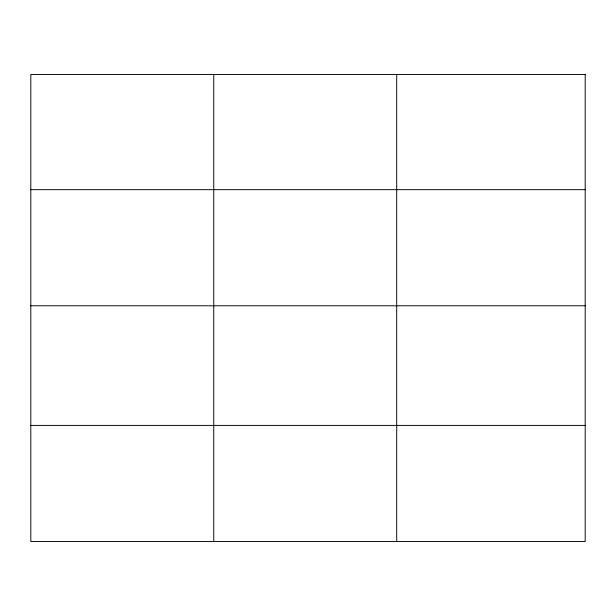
<?xml version="1.0" encoding="UTF-8"?>
<svg xmlns="http://www.w3.org/2000/svg" width="616" height="616" viewBox="0 0 616 616"><rect width="100%" height="100%" fill="white"/><g stroke="black" fill="none" stroke-linecap="round" stroke-linejoin="round"><path stroke-width="0.92" d="M30.8 189.666L585.2 189.666M30.8 305.775L585.2 305.775M30.8 425.402L585.2 425.402M396.704 74.49L396.704 541.51M213.752 74.49L213.752 541.51M585.2 74.49L30.8 74.49L30.8 541.51L585.2 541.51L585.2 74.49"/></g></svg>
